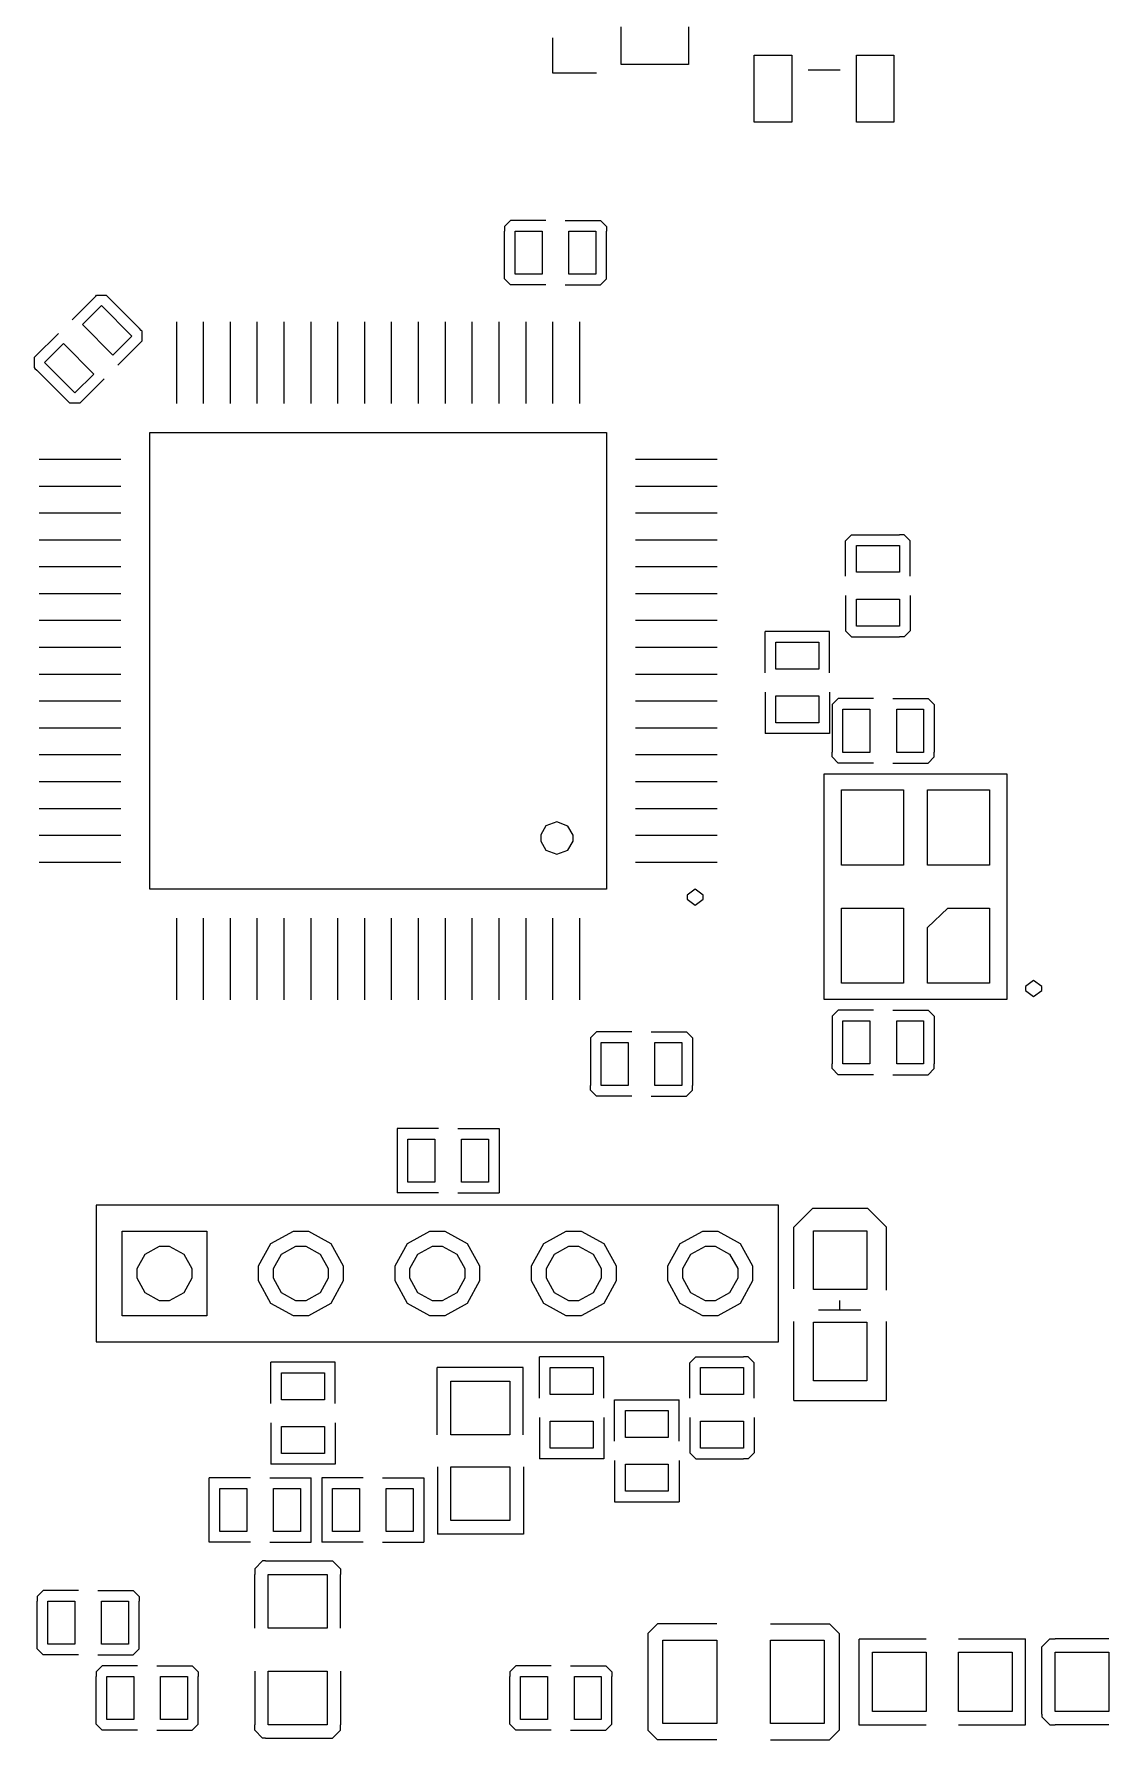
# Model space of a CAD drawing. Extents: x 0 to 132, y 0 to 98.
# Drawn here: x 69.04 to 89.05, y 20.35 to 52.1 of the extents above; entities that cross this region are included whole.
import ezdxf

# ---------------------------------------------------------------- set-up
doc = ezdxf.new("R2010")
doc.units = 0
doc.layers.get('0').update_dxf_attribs({"linetype": 'CONTINUOUS'})

msp = doc.modelspace()

# ---------------------------------------------------------------- linework, layer by layer
at = {"color": 0}
for p, q in [((79.9705, 51.5288), (79.9705, 52.2291)), ((81.2214, 52.2291), (81.2214, 51.5288)), ((78.6956, 51.369), (78.6956, 52.0277)), ((81.2214, 51.5288), (79.9705, 51.5288)), ((82.4466, 51.7042), (83.1465, 51.7042)), ((82.4466, 50.4543), (82.4466, 51.7042)), ((83.1465, 51.7042), (83.1465, 50.4543)), ((84.3456, 51.7042), (85.0456, 51.7042)), ((84.3456, 50.4543), (84.3456, 51.7042)), ((85.0456, 51.7042), (85.0456, 50.4543)), ((79.5115, 51.369), (78.6956, 51.369)), ((83.4457, 51.4283), (84.0465, 51.4283)), ((83.1465, 50.4543), (82.4466, 50.4543)), ((85.0456, 50.4543), (84.3456, 50.4543)), ((77.9074, 48.6283), (77.7956, 48.5165)), ((77.9459, 48.6283), (77.9074, 48.6283)), ((78.5661, 48.6283), (77.9459, 48.6283)), ((78.9259, 48.6283), (79.5457, 48.6283)), ((79.5457, 48.6283), (79.5831, 48.6283)), ((79.5831, 48.6283), (79.696, 48.5165)), ((77.7956, 48.5165), (77.7956, 48.478)), ((77.7956, 48.478), (77.7956, 48.4283)), ((77.7956, 47.6292), (77.7956, 48.4283)), ((77.9956, 48.4283), (78.4959, 48.4283)), ((77.9956, 47.6292), (77.9956, 48.4283)), ((78.4959, 48.4283), (78.4959, 47.6292)), ((78.9961, 48.4283), (79.4964, 48.4283)), ((78.9961, 47.6292), (78.9961, 48.4283)), ((79.4964, 48.4283), (79.4964, 47.6292)), ((79.696, 48.5165), (79.696, 48.478)), ((79.696, 48.478), (79.696, 48.4283)), ((79.696, 47.6292), (79.696, 48.4283)), ((77.7956, 47.5781), (77.7956, 47.6292)), ((78.4959, 47.6292), (77.9956, 47.6292)), ((79.4964, 47.6292), (78.9961, 47.6292)), ((79.696, 47.5781), (79.696, 47.6292)), ((77.7956, 47.541), (77.7956, 47.5781)), ((77.9074, 47.4278), (77.7956, 47.541)), ((77.9459, 47.4278), (77.9074, 47.4278)), ((78.5661, 47.4278), (77.9459, 47.4278)), ((78.9259, 47.4278), (79.5457, 47.4278)), ((79.5457, 47.4278), (79.5831, 47.4278)), ((79.5831, 47.4278), (79.696, 47.541)), ((79.696, 47.541), (79.696, 47.5781)), ((69.7495, 46.7801), (70.1876, 47.2186)), ((69.941, 46.688), (70.2938, 47.0422)), ((70.1876, 47.2186), (70.2014, 47.2338)), ((70.2014, 47.2338), (70.3848, 47.2338)), ((70.2938, 47.0422), (70.86, 46.4757)), ((70.3848, 47.2338), (70.4, 47.2186)), ((70.4, 47.2186), (70.4356, 47.1826)), ((70.4356, 47.1826), (71.0008, 46.6178)), ((70.5058, 46.1229), (69.941, 46.688)), ((71.6964, 45.2191), (71.6964, 46.7388)), ((72.1967, 45.2191), (72.1967, 46.7388)), ((72.6955, 45.2191), (72.6955, 46.7388)), ((73.1957, 45.2191), (73.1957, 46.7388)), ((73.696, 45.2191), (73.696, 46.7388)), ((74.1962, 45.2191), (74.1962, 46.7388)), ((74.6965, 45.2191), (74.6965, 46.7388)), ((75.1967, 45.2191), (75.1967, 46.7388)), ((75.6955, 45.2191), (75.6955, 46.7388)), ((76.1958, 45.2191), (76.1958, 46.7388)), ((76.696, 45.2191), (76.696, 46.7388)), ((77.1962, 45.2191), (77.1962, 46.7388)), ((77.6965, 45.2191), (77.6965, 46.7388)), ((78.1967, 45.2191), (78.1967, 46.7388)), ((78.6956, 45.2191), (78.6956, 46.7388)), ((79.1958, 45.2191), (79.1958, 46.7388)), ((69.4944, 46.5254), (69.0563, 46.0872)), ((70.86, 46.4757), (70.5058, 46.1229)), ((70.5982, 45.9313), (71.0364, 46.3695)), ((71.0364, 46.5818), (71.0008, 46.6178)), ((71.0501, 46.5681), (71.0364, 46.5818)), ((71.0364, 46.3695), (71.0501, 46.3846)), ((71.0501, 46.3846), (71.0501, 46.5681)), ((69.0563, 46.0872), (69.0411, 46.0735)), ((69.0411, 46.0735), (69.0411, 45.89)), ((69.2326, 45.9811), (69.5868, 46.3352)), ((69.5868, 46.3352), (70.153, 45.7687)), ((69.0411, 45.89), (69.0563, 45.8749)), ((69.0563, 45.8749), (69.0922, 45.8392)), ((69.0922, 45.8392), (69.657, 45.2741)), ((69.7988, 45.4159), (69.2326, 45.9811)), ((70.153, 45.7687), (69.7988, 45.4159)), ((70.3432, 45.6766), (69.905, 45.2381)), ((69.693, 45.2381), (69.657, 45.2741)), ((69.7068, 45.2243), (69.693, 45.2381)), ((69.8899, 45.2243), (69.7068, 45.2243)), ((69.905, 45.2381), (69.8899, 45.2243)), ((71.1962, 44.6786), (79.696, 44.6786)), ((71.1962, 36.1791), (71.1962, 44.6786)), ((79.696, 44.6786), (79.696, 36.1791)), ((70.6561, 44.1784), (69.1363, 44.1784)), ((81.7563, 44.1784), (80.2361, 44.1784)), ((70.6561, 43.6785), (69.1363, 43.6785)), ((81.7563, 43.6785), (80.2361, 43.6785)), ((70.6561, 43.1782), (69.1363, 43.1782)), ((81.7563, 43.1782), (80.2361, 43.1782)), ((70.6561, 42.678), (69.1363, 42.678)), ((81.7563, 42.678), (80.2361, 42.678)), ((84.1456, 42.6667), (84.2574, 42.7785)), ((84.1456, 42.6283), (84.1456, 42.6667)), ((84.1456, 42.0081), (84.1456, 42.6283)), ((84.2574, 42.7785), (84.2959, 42.7785)), ((84.2959, 42.7785), (84.347, 42.7785)), ((84.347, 42.7785), (85.1461, 42.7785)), ((84.347, 42.5785), (85.1461, 42.5785)), ((84.347, 42.0783), (84.347, 42.5785)), ((85.1958, 42.7785), (85.1461, 42.7785)), ((85.1461, 42.5785), (85.1461, 42.0783)), ((85.2329, 42.7785), (85.1958, 42.7785)), ((85.3461, 42.6667), (85.2329, 42.7785)), ((85.3461, 42.6283), (85.3461, 42.6667)), ((85.3461, 42.0081), (85.3461, 42.6283)), ((70.6561, 42.1792), (69.1363, 42.1792)), ((81.7563, 42.1792), (80.2361, 42.1792)), ((85.1461, 42.0783), (84.347, 42.0783)), ((70.6561, 41.6789), (69.1363, 41.6789)), ((81.7563, 41.6789), (80.2361, 41.6789)), ((84.1456, 41.6486), (84.1456, 41.0284)), ((85.3461, 41.6486), (85.3461, 41.0284)), ((84.347, 41.578), (85.1461, 41.578)), ((84.347, 41.0778), (84.347, 41.578)), ((85.1461, 41.578), (85.1461, 41.0778)), ((70.6561, 41.1787), (69.1363, 41.1787)), ((81.7563, 41.1787), (80.2361, 41.1787)), ((83.8468, 40.9773), (82.6463, 40.9773)), ((82.6463, 40.2086), (82.6463, 40.9773)), ((83.8468, 40.2086), (83.8468, 40.9773)), ((84.1456, 41.0284), (84.1456, 40.991)), ((84.1456, 40.991), (84.2574, 40.8781)), ((85.1461, 41.0778), (84.347, 41.0778)), ((85.3461, 40.991), (85.2329, 40.8781)), ((85.3461, 41.0284), (85.3461, 40.991)), ((70.6561, 40.6785), (69.1363, 40.6785)), ((81.7563, 40.6785), (80.2361, 40.6785)), ((82.8477, 40.7776), (83.6468, 40.7776)), ((82.8477, 40.2773), (82.8477, 40.7776)), ((83.6468, 40.7776), (83.6468, 40.2773)), ((84.2574, 40.8781), (84.2959, 40.8781)), ((84.2959, 40.8781), (84.347, 40.8781)), ((84.347, 40.8781), (85.1461, 40.8781)), ((85.1958, 40.8781), (85.1461, 40.8781)), ((85.2329, 40.8781), (85.1958, 40.8781)), ((70.6561, 40.1782), (69.1363, 40.1782)), ((81.7563, 40.1782), (80.2361, 40.1782)), ((83.6468, 40.2773), (82.8477, 40.2773)), ((82.6463, 39.8473), (82.6463, 39.0783)), ((82.8477, 39.7785), (83.6468, 39.7785)), ((82.8477, 39.2783), (82.8477, 39.7785)), ((83.6468, 39.7785), (83.6468, 39.2783)), ((83.8468, 39.8473), (83.8468, 39.0783)), ((84.008, 39.7288), (83.8962, 39.6173)), ((84.0465, 39.7288), (84.008, 39.7288)), ((84.6667, 39.7288), (84.0465, 39.7288)), ((85.0265, 39.7288), (85.6463, 39.7288)), ((85.6463, 39.7288), (85.6837, 39.7288)), ((85.6837, 39.7288), (85.7966, 39.6173)), ((70.6561, 39.678), (69.1363, 39.678)), ((81.7563, 39.678), (80.2361, 39.678)), ((83.8962, 39.6173), (83.8962, 39.5785)), ((83.8962, 39.5785), (83.8962, 39.5291)), ((83.8962, 39.5291), (83.8962, 38.7283)), ((84.0962, 39.5291), (84.5965, 39.5291)), ((84.0962, 38.7269), (84.0962, 39.5291)), ((84.5965, 39.5291), (84.5965, 38.7269)), ((85.0967, 39.5291), (85.5969, 39.5291)), ((85.0967, 38.7269), (85.0967, 39.5291)), ((85.5969, 39.5291), (85.5969, 38.7269)), ((85.7966, 39.6173), (85.7966, 39.5785)), ((85.7966, 39.5785), (85.7966, 39.5291)), ((85.7966, 39.5291), (85.7966, 38.7283)), ((70.6561, 39.1791), (69.1363, 39.1791)), ((81.7563, 39.1791), (80.2361, 39.1791)), ((83.8468, 39.0783), (82.6463, 39.0783)), ((83.6468, 39.2783), (82.8477, 39.2783)), ((70.6561, 38.6789), (69.1363, 38.6789)), ((81.7563, 38.6789), (80.2361, 38.6789)), ((83.8962, 38.6789), (83.8962, 38.7283)), ((83.8962, 38.6415), (83.8962, 38.6789)), ((84.008, 38.5286), (83.8962, 38.6415)), ((84.0465, 38.5286), (84.008, 38.5286)), ((84.6667, 38.5286), (84.0465, 38.5286)), ((84.5965, 38.7269), (84.0962, 38.7269)), ((85.0265, 38.5286), (85.6463, 38.5286)), ((85.5969, 38.7269), (85.0967, 38.7269)), ((85.6463, 38.5286), (85.6837, 38.5286)), ((85.6837, 38.5286), (85.7966, 38.6415)), ((85.7966, 38.6789), (85.7966, 38.7283)), ((85.7966, 38.6415), (85.7966, 38.6789)), ((70.6561, 38.1787), (69.1363, 38.1787)), ((81.7563, 38.1787), (80.2361, 38.1787)), ((83.7463, 38.3286), (87.1456, 38.3286)), ((83.7463, 34.1285), (83.7463, 38.3286)), ((87.1456, 38.3286), (87.1456, 34.1285)), ((84.0715, 38.0284), (85.2205, 38.0284)), ((84.0715, 36.6282), (84.0715, 38.0284)), ((85.2205, 38.0284), (85.2205, 36.6282)), ((85.6714, 38.0284), (86.8218, 38.0284)), ((85.6714, 36.6282), (85.6714, 38.0284)), ((86.8218, 38.0284), (86.8218, 36.6282)), ((70.6561, 37.6784), (69.1363, 37.6784)), ((81.7563, 37.6784), (80.2361, 37.6784)), ((70.6561, 37.1782), (69.1363, 37.1782)), ((78.5661, 37.3585), (78.4712, 37.1905)), ((78.4712, 37.1905), (78.4712, 37.1341)), ((78.7728, 37.4315), (78.5661, 37.3585)), ((78.9781, 37.356), (78.7728, 37.4315)), ((79.072, 37.1877), (78.9781, 37.356)), ((79.072, 37.1313), (79.072, 37.1877)), ((81.7563, 37.1782), (80.2361, 37.1782)), ((78.4712, 37.1285), (78.4712, 37.0734)), ((78.4712, 37.0734), (78.5661, 36.9051)), ((78.5661, 36.9051), (78.7728, 36.8321)), ((78.7728, 36.8321), (78.9781, 36.908)), ((78.9781, 36.908), (79.072, 37.0762)), ((79.072, 37.0762), (79.072, 37.1313)), ((70.6561, 36.678), (69.1363, 36.678)), ((81.7563, 36.678), (80.2361, 36.678)), ((85.2205, 36.6282), (84.0715, 36.6282)), ((86.8218, 36.6282), (85.6714, 36.6282)), ((79.696, 36.1791), (71.1962, 36.1791)), ((81.347, 36.1819), (81.1967, 36.0701)), ((81.1967, 36.0701), (81.1967, 36.0317)), ((81.1967, 36.0288), (81.1967, 35.9929)), ((81.1967, 35.9929), (81.347, 35.8814)), ((81.4973, 36.0687), (81.347, 36.1819)), ((81.347, 35.8814), (81.4973, 35.9929)), ((81.4973, 36.0303), (81.4973, 36.0687)), ((81.4973, 35.9929), (81.4973, 36.0303)), ((71.6964, 34.1188), (71.6964, 35.6387)), ((72.1967, 34.1188), (72.1967, 35.6387)), ((72.6955, 34.1188), (72.6955, 35.6387)), ((73.1957, 34.1188), (73.1957, 35.6387)), ((73.696, 34.1188), (73.696, 35.6387)), ((74.1962, 34.1188), (74.1962, 35.6387)), ((74.6965, 34.1188), (74.6965, 35.6387)), ((75.1967, 34.1188), (75.1967, 35.6387)), ((75.6955, 34.1188), (75.6955, 35.6387)), ((76.1958, 34.1188), (76.1958, 35.6387)), ((76.696, 34.1188), (76.696, 35.6387)), ((77.1962, 34.1188), (77.1962, 35.6387)), ((77.6965, 34.1188), (77.6965, 35.6387)), ((78.1967, 34.1188), (78.1967, 35.6387)), ((78.6956, 34.1188), (78.6956, 35.6387)), ((79.1958, 34.1188), (79.1958, 35.6387)), ((84.0715, 35.8292), (85.2205, 35.8292)), ((84.0715, 34.4289), (84.0715, 35.8292)), ((85.2205, 35.8292), (85.2205, 34.4289)), ((85.6714, 35.4665), (86.0503, 35.8292)), ((86.0503, 35.8292), (86.8218, 35.8292)), ((86.8218, 35.8292), (86.8218, 34.4289)), ((85.6714, 34.4289), (85.6714, 35.4665)), ((85.2205, 34.4289), (84.0715, 34.4289)), ((86.8218, 34.4289), (85.6714, 34.4289)), ((87.6459, 34.4813), (87.4959, 34.3697)), ((87.4959, 34.3697), (87.4959, 34.3311)), ((87.4959, 34.3283), (87.4959, 34.2925)), ((87.4959, 34.2925), (87.6459, 34.1809)), ((87.7962, 34.3683), (87.6459, 34.4813)), ((87.6459, 34.1809), (87.7962, 34.2925)), ((87.7962, 34.3297), (87.7962, 34.3683)), ((87.7962, 34.2925), (87.7962, 34.3297)), ((87.1456, 34.1285), (83.7463, 34.1285)), ((84.008, 33.9287), (83.8962, 33.8171)), ((83.8962, 33.8171), (83.8962, 33.7785)), ((83.8962, 33.7785), (83.8962, 33.7289)), ((83.8962, 33.7289), (83.8962, 32.9282)), ((84.0465, 33.9287), (84.008, 33.9287)), ((84.6667, 33.9287), (84.0465, 33.9287)), ((84.0962, 33.7289), (84.5965, 33.7289)), ((84.0962, 32.9282), (84.0962, 33.7289)), ((84.5965, 33.7289), (84.5965, 32.9282)), ((85.0265, 33.9287), (85.6463, 33.9287)), ((85.0967, 33.7289), (85.5969, 33.7289)), ((85.0967, 32.9282), (85.0967, 33.7289)), ((85.5969, 33.7289), (85.5969, 32.9282)), ((85.6463, 33.9287), (85.6837, 33.9287)), ((85.6837, 33.9287), (85.7966, 33.8171)), ((85.7966, 33.8171), (85.7966, 33.7785)), ((85.7966, 33.7785), (85.7966, 33.7289)), ((85.7966, 33.7289), (85.7966, 32.9282)), ((79.5073, 33.5291), (79.3958, 33.4174)), ((79.3958, 33.4174), (79.3958, 33.3788)), ((79.3958, 33.3788), (79.3958, 33.3279)), ((79.5457, 33.5291), (79.5073, 33.5291)), ((80.1659, 33.5291), (79.5457, 33.5291)), ((80.5258, 33.5291), (81.1459, 33.5291)), ((81.1459, 33.5291), (81.183, 33.5291)), ((81.183, 33.5291), (81.2959, 33.4174)), ((81.2959, 33.4174), (81.2959, 33.3788)), ((81.2959, 33.3788), (81.2959, 33.3279)), ((79.3958, 33.3279), (79.3958, 32.5286)), ((79.5969, 33.3279), (80.0957, 33.3279)), ((79.5969, 32.5272), (79.5969, 33.3279)), ((80.0957, 33.3279), (80.0957, 32.5272)), ((80.596, 33.3279), (81.0962, 33.3279)), ((80.596, 32.5272), (80.596, 33.3279)), ((81.0962, 33.3279), (81.0962, 32.5272)), ((81.2959, 33.3279), (81.2959, 32.5286)), ((83.8962, 32.8786), (83.8962, 32.9282)), ((83.8962, 32.8414), (83.8962, 32.8786)), ((84.008, 32.7284), (83.8962, 32.8414)), ((84.0465, 32.7284), (84.008, 32.7284)), ((84.6667, 32.7284), (84.0465, 32.7284)), ((84.5965, 32.9282), (84.0962, 32.9282)), ((85.0265, 32.7284), (85.6463, 32.7284)), ((85.5969, 32.9282), (85.0967, 32.9282)), ((85.6463, 32.7284), (85.6837, 32.7284)), ((85.6837, 32.7284), (85.7966, 32.8414)), ((85.7966, 32.8786), (85.7966, 32.9282)), ((85.7966, 32.8414), (85.7966, 32.8786)), ((79.3958, 32.479), (79.3958, 32.5286)), ((79.3958, 32.4418), (79.3958, 32.479)), ((79.5073, 32.3288), (79.3958, 32.4418)), ((80.0957, 32.5272), (79.5969, 32.5272)), ((81.0962, 32.5272), (80.596, 32.5272)), ((81.183, 32.3288), (81.2959, 32.4418)), ((81.2959, 32.479), (81.2959, 32.5286)), ((81.2959, 32.4418), (81.2959, 32.479)), ((79.5457, 32.3288), (79.5073, 32.3288)), ((80.1659, 32.3288), (79.5457, 32.3288)), ((80.5258, 32.3288), (81.1459, 32.3288)), ((81.1459, 32.3288), (81.183, 32.3288)), ((75.7975, 31.728), (75.7975, 30.5277)), ((76.5665, 31.728), (75.7975, 31.728)), ((75.9975, 31.5281), (76.4977, 31.5281)), ((75.9975, 30.7275), (75.9975, 31.5281)), ((76.4977, 31.5281), (76.4977, 30.7275)), ((76.9278, 31.728), (77.6965, 31.728)), ((76.998, 31.5281), (77.4968, 31.5281)), ((76.998, 30.7275), (76.998, 31.5281)), ((77.4968, 31.5281), (77.4968, 30.7275)), ((77.6965, 31.728), (77.6965, 30.5277)), ((76.5665, 30.5277), (75.7975, 30.5277)), ((76.4977, 30.7275), (75.9975, 30.7275)), ((76.9278, 30.5277), (77.6965, 30.5277)), ((77.4968, 30.7275), (76.998, 30.7275)), ((72.1018, 30.2989), (70.1957, 30.2989)), ((70.1957, 30.2989), (70.1957, 27.7592)), ((82.8957, 30.2989), (72.1018, 30.2989)), ((82.8957, 27.7592), (82.8957, 30.2989)), ((83.1825, 29.8897), (83.5381, 30.2452)), ((83.5381, 30.2452), (84.5538, 30.2452)), ((84.5538, 30.2452), (84.9094, 29.8897)), ((83.1825, 28.7459), (83.1825, 29.8897)), ((84.9094, 28.7211), (84.9094, 29.8897)), ((70.6797, 29.8166), (72.2535, 29.8166)), ((70.6797, 28.2415), (70.6797, 29.8166)), ((72.2535, 29.8166), (72.2535, 28.2415)), ((73.2194, 29.1689), (73.4494, 29.5865)), ((73.4494, 29.5865), (73.8671, 29.8166)), ((73.8671, 29.8166), (74.0061, 29.8166)), ((74.0061, 29.8166), (74.1454, 29.8166)), ((74.1454, 29.8166), (74.5628, 29.5865)), ((74.5628, 29.5865), (74.7945, 29.1689)), ((75.759, 29.1689), (75.989, 29.5865)), ((75.989, 29.5865), (76.4067, 29.8166)), ((76.4067, 29.8166), (76.5457, 29.8166)), ((76.5457, 29.8166), (76.6851, 29.8166)), ((76.6851, 29.8166), (77.1028, 29.5865)), ((77.1028, 29.5865), (77.3342, 29.1689)), ((78.2987, 29.1689), (78.529, 29.5865)), ((78.529, 29.5865), (78.9464, 29.8166)), ((78.9464, 29.8166), (79.0871, 29.8166)), ((79.0871, 29.8166), (79.2247, 29.8166)), ((79.2247, 29.8166), (79.6424, 29.5865)), ((79.6424, 29.5865), (79.8738, 29.1689)), ((80.8383, 29.1689), (81.0687, 29.5865)), ((81.0687, 29.5865), (81.486, 29.8166)), ((81.486, 29.8166), (81.6268, 29.8166)), ((81.6268, 29.8166), (81.7644, 29.8166)), ((81.7644, 29.8166), (82.1821, 29.5865)), ((82.1821, 29.5865), (82.4135, 29.1689)), ((83.5505, 29.8249), (84.5414, 29.8249)), ((83.5505, 28.7335), (83.5505, 29.8249)), ((84.5414, 29.8249), (84.5414, 28.7335)), ((73.2194, 29.0284), (73.2194, 29.1689)), ((73.2194, 28.8906), (73.2194, 29.0284)), ((73.4494, 28.473), (73.2194, 28.8906)), ((74.7945, 28.8906), (74.5628, 28.473)), ((74.7945, 29.1689), (74.7945, 29.0284)), ((74.7945, 29.0284), (74.7945, 28.8906)), ((75.759, 29.0284), (75.759, 29.1689)), ((75.759, 28.8906), (75.759, 29.0284)), ((75.989, 28.473), (75.759, 28.8906)), ((77.3342, 28.8906), (77.1028, 28.473)), ((77.3342, 29.1689), (77.3342, 29.0284)), ((77.3342, 29.0284), (77.3342, 28.8906)), ((78.2987, 29.0284), (78.2987, 29.1689)), ((78.2987, 28.8906), (78.2987, 29.0284)), ((78.529, 28.473), (78.2987, 28.8906)), ((79.8738, 28.8906), (79.6424, 28.473)), ((79.8738, 29.1689), (79.8738, 29.0284)), ((79.8738, 29.0284), (79.8738, 28.8906)), ((80.8383, 29.0284), (80.8383, 29.1689)), ((80.8383, 28.8906), (80.8383, 29.0284)), ((81.0687, 28.473), (80.8383, 28.8906)), ((82.4135, 28.8906), (82.1821, 28.473)), ((82.4135, 29.1689), (82.4135, 29.0284)), ((82.4135, 29.0284), (82.4135, 28.8906)), ((84.5414, 28.7335), (83.5505, 28.7335)), ((73.8671, 28.2415), (73.4494, 28.473)), ((74.5628, 28.473), (74.1454, 28.2415)), ((76.4067, 28.2415), (75.989, 28.473)), ((77.1028, 28.473), (76.6851, 28.2415)), ((78.9464, 28.2415), (78.529, 28.473)), ((79.6424, 28.473), (79.2247, 28.2415)), ((81.486, 28.2415), (81.0687, 28.473)), ((82.1821, 28.473), (81.7644, 28.2415)), ((83.6401, 28.3518), (84.4268, 28.3518)), ((84.0384, 28.3518), (84.0384, 28.5282)), ((72.2535, 28.2415), (70.6797, 28.2415)), ((74.0061, 28.2415), (73.8671, 28.2415)), ((74.1454, 28.2415), (74.0061, 28.2415)), ((76.5457, 28.2415), (76.4067, 28.2415)), ((76.6851, 28.2415), (76.5457, 28.2415)), ((79.0871, 28.2415), (78.9464, 28.2415)), ((79.2247, 28.2415), (79.0871, 28.2415)), ((81.6268, 28.2415), (81.486, 28.2415)), ((81.7644, 28.2415), (81.6268, 28.2415)), ((83.1825, 26.6637), (83.1825, 28.1368)), ((83.5505, 28.1244), (84.5414, 28.1244)), ((83.5505, 27.0302), (83.5505, 28.1244)), ((84.5414, 28.1244), (84.5414, 27.0302)), ((84.9094, 26.6637), (84.9094, 28.1368)), ((70.1957, 27.7592), (82.8957, 27.7592)), ((74.6471, 27.3789), (73.4466, 27.3789)), ((73.4466, 26.6085), (73.4466, 27.3789)), ((74.6471, 26.6085), (74.6471, 27.3789)), ((79.6466, 27.4781), (78.4461, 27.4781)), ((78.4461, 26.7077), (78.4461, 27.4781)), ((79.6466, 26.7077), (79.6466, 27.4781)), ((81.2465, 27.3665), (81.358, 27.4781)), ((81.2465, 27.3279), (81.2465, 27.3665)), ((81.2465, 26.7091), (81.2465, 27.3279)), ((81.358, 27.4781), (81.3964, 27.4781)), ((81.3964, 27.4781), (81.4462, 27.4781)), ((81.4462, 27.4781), (82.247, 27.4781)), ((82.2964, 27.4781), (82.247, 27.4781)), ((82.3337, 27.4781), (82.2964, 27.4781)), ((82.4466, 27.3665), (82.3337, 27.4781)), ((82.4466, 27.3279), (82.4466, 27.3665)), ((82.4466, 26.7091), (82.4466, 27.3279)), ((73.648, 27.1791), (74.447, 27.1791)), ((73.648, 26.6788), (73.648, 27.1791)), ((74.447, 27.1791), (74.447, 26.6788)), ((78.1459, 27.2783), (76.5457, 27.2783)), ((76.5457, 26.0284), (76.5457, 27.2783)), ((76.7955, 27.0275), (77.8965, 27.0275)), ((76.7955, 26.0284), (76.7955, 27.0275)), ((77.8965, 27.0275), (77.8965, 26.0284)), ((78.1459, 26.0284), (78.1459, 27.2783)), ((78.6462, 27.2783), (79.4452, 27.2783)), ((78.6462, 26.7781), (78.6462, 27.2783)), ((79.4452, 27.2783), (79.4452, 26.7781)), ((81.4462, 27.2783), (82.247, 27.2783)), ((81.4462, 26.7781), (81.4462, 27.2783)), ((82.247, 27.2783), (82.247, 26.7781)), ((84.5414, 27.0302), (83.5505, 27.0302)), ((74.447, 26.6788), (73.648, 26.6788)), ((79.4452, 26.7781), (78.6462, 26.7781)), ((79.8449, 26.6774), (81.045, 26.6774)), ((79.8449, 25.9071), (79.8449, 26.6774)), ((81.045, 25.9071), (81.045, 26.6774)), ((82.247, 26.7781), (81.4462, 26.7781)), ((80.046, 26.4776), (80.8454, 26.4776)), ((80.046, 25.9774), (80.046, 26.4776)), ((80.8454, 26.4776), (80.8454, 25.9774)), ((83.1825, 26.6637), (84.9094, 26.6637)), ((73.4466, 26.2489), (73.4466, 25.4786)), ((73.648, 26.1786), (74.447, 26.1786)), ((73.648, 25.6784), (73.648, 26.1786)), ((74.447, 26.1786), (74.447, 25.6784)), ((74.6471, 26.2489), (74.6471, 25.4786)), ((78.4461, 26.3481), (78.4461, 25.5778)), ((78.6462, 26.2778), (79.4452, 26.2778)), ((78.6462, 25.7776), (78.6462, 26.2778)), ((79.4452, 26.2778), (79.4452, 25.7776)), ((79.6466, 26.3481), (79.6466, 25.5778)), ((81.2465, 26.3481), (81.2465, 25.728)), ((81.4462, 26.2792), (82.247, 26.2792)), ((81.4462, 25.779), (81.4462, 26.2792)), ((82.247, 26.2792), (82.247, 25.779)), ((82.4466, 26.3481), (82.4466, 25.728)), ((77.8965, 26.0284), (76.7955, 26.0284)), ((79.4452, 25.7776), (78.6462, 25.7776)), ((80.8454, 25.9774), (80.046, 25.9774)), ((81.2465, 25.728), (81.2465, 25.6908)), ((82.247, 25.779), (81.4462, 25.779)), ((82.4466, 25.728), (82.4466, 25.6908)), ((74.6471, 25.4786), (73.4466, 25.4786)), ((74.447, 25.6784), (73.648, 25.6784)), ((76.5514, 25.4276), (76.5514, 24.1777)), ((76.7955, 25.4276), (77.8965, 25.4276)), ((76.7955, 24.4285), (76.7955, 25.4276)), ((77.8965, 25.4276), (77.8965, 24.4285)), ((78.1512, 25.4276), (78.1512, 24.1777)), ((79.6466, 25.5778), (78.4461, 25.5778)), ((79.8449, 25.5475), (79.8449, 24.7771)), ((80.046, 25.4772), (80.8454, 25.4772)), ((80.046, 24.9783), (80.046, 25.4772)), ((80.8454, 25.4772), (80.8454, 24.9783)), ((81.045, 25.5475), (81.045, 24.7771)), ((81.2465, 25.6908), (81.358, 25.5791)), ((81.358, 25.5791), (81.3964, 25.5791)), ((81.3964, 25.5791), (81.4462, 25.5791)), ((81.4462, 25.5791), (82.247, 25.5791)), ((82.2964, 25.5791), (82.247, 25.5791)), ((82.3337, 25.5791), (82.2964, 25.5791)), ((82.4466, 25.6908), (82.3337, 25.5791)), ((72.2976, 24.0275), (72.2976, 25.2277)), ((73.0677, 25.2277), (72.2976, 25.2277)), ((73.4275, 25.2277), (74.1976, 25.2277)), ((74.1976, 24.0275), (74.1976, 25.2277)), ((74.3948, 25.2277), (74.3948, 24.0275)), ((75.1649, 25.2277), (74.3948, 25.2277)), ((75.5248, 25.2277), (76.2953, 25.2277)), ((76.2953, 25.2277), (76.2953, 24.0275)), ((72.4972, 25.0279), (72.9975, 25.0279)), ((72.4972, 24.2273), (72.4972, 25.0279)), ((72.9975, 25.0279), (72.9975, 24.2273)), ((73.4977, 25.0279), (73.9965, 25.0279)), ((73.4977, 24.2273), (73.4977, 25.0279)), ((73.9965, 25.0279), (73.9965, 24.2273)), ((74.5945, 25.0279), (75.0947, 25.0279)), ((74.5945, 24.2273), (74.5945, 25.0279)), ((75.0947, 25.0279), (75.0947, 24.2273)), ((75.595, 25.0279), (76.0952, 25.0279)), ((75.595, 24.2273), (75.595, 25.0279)), ((76.0952, 25.0279), (76.0952, 24.2273)), ((79.8449, 24.7771), (81.045, 24.7771)), ((80.8454, 24.9783), (80.046, 24.9783)), ((72.9975, 24.2273), (72.4972, 24.2273)), ((73.9965, 24.2273), (73.4977, 24.2273)), ((75.0947, 24.2273), (74.5945, 24.2273)), ((76.0952, 24.2273), (75.595, 24.2273)), ((78.1512, 24.1777), (76.5514, 24.1777)), ((77.8965, 24.4285), (76.7955, 24.4285)), ((73.0677, 24.0275), (72.2976, 24.0275)), ((73.4275, 24.0275), (74.1976, 24.0275)), ((75.1649, 24.0275), (74.3948, 24.0275)), ((75.5248, 24.0275), (76.2953, 24.0275)), ((73.2952, 23.6788), (73.1464, 23.53)), ((73.1464, 23.53), (73.1464, 23.479)), ((73.346, 23.6788), (73.2952, 23.6788)), ((73.346, 23.6788), (74.5465, 23.6788)), ((74.5465, 23.6788), (74.5959, 23.6788)), ((74.5959, 23.6788), (74.7462, 23.53)), ((74.7462, 23.53), (74.7462, 23.479)), ((73.1464, 23.479), (73.1464, 23.428)), ((73.1464, 22.4289), (73.1464, 23.428)), ((73.3958, 23.428), (74.4968, 23.428)), ((73.3958, 22.4289), (73.3958, 23.428)), ((74.4968, 23.428), (74.4968, 22.4289)), ((74.7462, 23.479), (74.7462, 23.428)), ((74.7462, 22.4289), (74.7462, 23.428)), ((69.2079, 23.129), (69.0961, 23.0174)), ((69.0961, 23.0174), (69.0961, 22.9788)), ((69.0961, 22.9788), (69.0961, 22.9292)), ((69.0961, 22.1286), (69.0961, 22.9292)), ((69.2464, 23.129), (69.2079, 23.129)), ((69.8666, 23.129), (69.2464, 23.129)), ((69.2961, 22.9292), (69.7964, 22.9292)), ((69.2961, 22.1286), (69.2961, 22.9292)), ((69.7964, 22.9292), (69.7964, 22.1286)), ((70.2261, 23.129), (70.8462, 23.129)), ((70.2966, 22.9292), (70.7969, 22.9292)), ((70.2966, 22.1286), (70.2966, 22.9292)), ((70.7969, 22.9292), (70.7969, 22.1286)), ((70.8462, 23.129), (70.8836, 23.129)), ((70.8836, 23.129), (70.9965, 23.0174)), ((70.9965, 23.0174), (70.9965, 22.9788)), ((70.9965, 22.9788), (70.9965, 22.9292)), ((70.9965, 22.1286), (70.9965, 22.9292)), ((74.4968, 22.4289), (73.3958, 22.4289)), ((80.6468, 22.5089), (80.4665, 22.3284)), ((80.4665, 22.3284), (80.4665, 20.5286)), ((80.6965, 22.5089), (80.6468, 22.5089)), ((81.7467, 22.5089), (80.6965, 22.5089)), ((82.7458, 22.5089), (83.7957, 22.5089)), ((83.7957, 22.5089), (83.8468, 22.5089)), ((83.8468, 22.5089), (84.026, 22.3284)), ((84.026, 22.3284), (84.026, 20.5286)), ((86.2461, 22.2278), (87.4959, 22.2278)), ((87.4959, 20.6279), (87.4959, 22.2278)), ((87.7962, 22.0789), (87.945, 22.2291)), ((87.945, 22.2291), (87.9962, 22.2291)), ((87.9962, 22.2291), (88.0456, 22.2291)), ((89.0461, 22.2291), (88.0456, 22.2291)), ((69.0961, 22.0789), (69.0961, 22.1286)), ((69.0961, 22.0417), (69.0961, 22.0789)), ((69.2079, 21.9287), (69.0961, 22.0417)), ((69.2464, 21.9287), (69.2079, 21.9287)), ((69.8666, 21.9287), (69.2464, 21.9287)), ((69.7964, 22.1286), (69.2961, 22.1286)), ((70.2261, 21.9287), (70.8462, 21.9287)), ((70.7969, 22.1286), (70.2966, 22.1286)), ((70.8462, 21.9287), (70.8836, 21.9287)), ((70.8836, 21.9287), (70.9965, 22.0417)), ((70.9965, 22.0789), (70.9965, 22.1286)), ((70.9965, 22.0417), (70.9965, 22.0789)), ((80.7462, 22.203), (81.7467, 22.203)), ((80.7462, 20.654), (80.7462, 22.203)), ((81.7467, 22.203), (81.7467, 20.654)), ((82.7458, 22.203), (83.7463, 22.203)), ((82.7458, 20.654), (82.7458, 22.203)), ((83.7463, 22.203), (83.7463, 20.654)), ((85.6449, 22.2222), (84.395, 22.2222)), ((84.395, 20.6223), (84.395, 22.2222)), ((84.6459, 21.9783), (85.6463, 21.9783)), ((84.6459, 20.8773), (84.6459, 21.9783)), ((85.6463, 21.9783), (85.6463, 20.8773)), ((86.2461, 21.9783), (87.2465, 21.9783)), ((86.2461, 20.8773), (86.2461, 21.9783)), ((87.2465, 21.9783), (87.2465, 20.8773)), ((87.7962, 22.0279), (87.7962, 22.0789)), ((87.7962, 20.8291), (87.7962, 22.0279)), ((88.0456, 21.9783), (89.0461, 21.9783)), ((88.0456, 20.8787), (88.0456, 21.9783)), ((89.0461, 21.9783), (89.0461, 20.8787)), ((70.3076, 21.7289), (70.1957, 21.6173)), ((70.1957, 21.6173), (70.1957, 21.5787)), ((70.346, 21.7289), (70.3076, 21.7289)), ((70.9662, 21.7289), (70.346, 21.7289)), ((71.326, 21.7289), (71.9459, 21.7289)), ((71.9459, 21.7289), (71.9832, 21.7289)), ((71.9832, 21.7289), (72.0961, 21.6173)), ((72.0961, 21.6173), (72.0961, 21.5787)), ((73.1464, 21.6283), (73.1464, 20.6292)), ((73.3958, 21.6283), (74.4968, 21.6283)), ((73.3958, 20.6292), (73.3958, 21.6283)), ((74.4968, 21.6283), (74.4968, 20.6292)), ((74.7462, 21.6283), (74.7462, 20.6292)), ((78.008, 21.7289), (77.8965, 21.6173)), ((77.8965, 21.6173), (77.8965, 21.5787)), ((78.0464, 21.7289), (78.008, 21.7289)), ((78.6666, 21.7289), (78.0464, 21.7289)), ((79.0265, 21.7289), (79.6466, 21.7289)), ((79.6466, 21.7289), (79.6837, 21.7289)), ((79.6837, 21.7289), (79.7966, 21.6173)), ((79.7966, 21.6173), (79.7966, 21.5787)), ((70.1957, 21.5787), (70.1957, 21.5291)), ((70.1957, 20.7284), (70.1957, 21.5291)), ((70.3957, 21.5291), (70.896, 21.5291)), ((70.3957, 20.7284), (70.3957, 21.5291)), ((70.896, 21.5291), (70.896, 20.7284)), ((71.3962, 21.5291), (71.8965, 21.5291)), ((71.3962, 20.7284), (71.3962, 21.5291)), ((71.8965, 21.5291), (71.8965, 20.7284)), ((72.0961, 21.5787), (72.0961, 21.5291)), ((72.0961, 20.7284), (72.0961, 21.5291)), ((77.8965, 21.5787), (77.8965, 21.5291)), ((77.8965, 20.7284), (77.8965, 21.5291)), ((78.0962, 21.5291), (78.5964, 21.5291)), ((78.0962, 20.7284), (78.0962, 21.5291)), ((78.5964, 21.5291), (78.5964, 20.7284)), ((79.0967, 21.5291), (79.5969, 21.5291)), ((79.0967, 20.7284), (79.0967, 21.5291)), ((79.5969, 21.5291), (79.5969, 20.7284)), ((79.7966, 21.5787), (79.7966, 21.5291)), ((79.7966, 20.7284), (79.7966, 21.5291)), ((70.1957, 20.6788), (70.1957, 20.7284)), ((70.1957, 20.6416), (70.1957, 20.6788)), ((70.3076, 20.5286), (70.1957, 20.6416)), ((70.896, 20.7284), (70.3957, 20.7284)), ((71.8965, 20.7284), (71.3962, 20.7284)), ((71.9832, 20.5286), (72.0961, 20.6416)), ((72.0961, 20.6788), (72.0961, 20.7284)), ((72.0961, 20.6416), (72.0961, 20.6788)), ((77.8965, 20.6788), (77.8965, 20.7284)), ((77.8965, 20.6416), (77.8965, 20.6788)), ((78.008, 20.5286), (77.8965, 20.6416)), ((78.5964, 20.7284), (78.0962, 20.7284)), ((79.5969, 20.7284), (79.0967, 20.7284)), ((79.6837, 20.5286), (79.7966, 20.6416)), ((79.7966, 20.6788), (79.7966, 20.7284)), ((79.7966, 20.6416), (79.7966, 20.6788)), ((81.7467, 20.654), (80.7462, 20.654)), ((83.7463, 20.654), (82.7458, 20.654)), ((85.6463, 20.8773), (84.6459, 20.8773)), ((87.2465, 20.8773), (86.2461, 20.8773)), ((87.7962, 20.8291), (87.7962, 20.7794)), ((87.7962, 20.7794), (87.945, 20.6292)), ((89.0461, 20.8787), (88.0456, 20.8787)), ((70.346, 20.5286), (70.3076, 20.5286)), ((70.9662, 20.5286), (70.346, 20.5286)), ((71.326, 20.5286), (71.9459, 20.5286)), ((71.9459, 20.5286), (71.9832, 20.5286)), ((73.1464, 20.5782), (73.1464, 20.6292)), ((73.1464, 20.5286), (73.1464, 20.5782)), ((73.2952, 20.3784), (73.1464, 20.5286)), ((73.346, 20.3784), (73.2952, 20.3784)), ((73.346, 20.3784), (74.5465, 20.3784)), ((74.4968, 20.6292), (73.3958, 20.6292)), ((74.5465, 20.3784), (74.5959, 20.3784)), ((74.5959, 20.3784), (74.7462, 20.5286)), ((74.7462, 20.5782), (74.7462, 20.6292)), ((74.7462, 20.5286), (74.7462, 20.5782)), ((78.0464, 20.5286), (78.008, 20.5286)), ((78.6666, 20.5286), (78.0464, 20.5286)), ((79.0265, 20.5286), (79.6466, 20.5286)), ((79.6466, 20.5286), (79.6837, 20.5286)), ((80.6468, 20.3481), (80.4665, 20.5286)), ((80.6965, 20.3481), (80.6468, 20.3481)), ((81.7467, 20.3481), (80.6965, 20.3481)), ((82.7458, 20.3481), (83.7957, 20.3481)), ((83.7957, 20.3481), (83.8468, 20.3481)), ((83.8468, 20.3481), (84.026, 20.5286)), ((85.6449, 20.6223), (84.395, 20.6223)), ((86.2461, 20.6279), (87.4959, 20.6279)), ((87.945, 20.6292), (87.9962, 20.6292)), ((87.9962, 20.6292), (88.0456, 20.6292)), ((89.0461, 20.6292), (88.0456, 20.6292))]:
    msp.add_line(p, q, dxfattribs=at)
at = {"color": 7}
for p, q in [((71.1055, 29.3894), (71.3754, 29.5383)), ((71.3754, 29.5383), (71.4664, 29.5383)), ((71.4664, 29.5383), (71.556, 29.5383)), ((71.556, 29.5383), (71.8263, 29.3894)), ((73.6452, 29.3894), (73.9151, 29.5383)), ((73.9151, 29.5383), (74.0061, 29.5383)), ((74.0061, 29.5383), (74.0957, 29.5383)), ((74.0957, 29.5383), (74.3659, 29.3894)), ((76.1848, 29.3894), (76.4551, 29.5383)), ((76.4551, 29.5383), (76.5457, 29.5383)), ((76.5457, 29.5383), (76.6353, 29.5383)), ((76.6353, 29.5383), (76.907, 29.3894)), ((78.7259, 29.3894), (78.9961, 29.5383)), ((78.9961, 29.5383), (79.0871, 29.5383)), ((79.0871, 29.5383), (79.1767, 29.5383)), ((79.1767, 29.5383), (79.4466, 29.3894)), ((81.2655, 29.3894), (81.5358, 29.5383)), ((81.5358, 29.5383), (81.6268, 29.5383)), ((81.6268, 29.5383), (81.7164, 29.5383)), ((81.7164, 29.5383), (81.9863, 29.3894)), ((70.9567, 29.1193), (71.1055, 29.3894)), ((71.8263, 29.3894), (71.9762, 29.1193)), ((73.4963, 29.1193), (73.6452, 29.3894)), ((74.3659, 29.3894), (74.5162, 29.1193)), ((76.036, 29.1193), (76.1848, 29.3894)), ((76.907, 29.3894), (77.0572, 29.1193)), ((78.577, 29.1193), (78.7259, 29.3894)), ((79.4466, 29.3894), (79.5969, 29.1193)), ((81.117, 29.1193), (81.2655, 29.3894)), ((81.9863, 29.3894), (82.1365, 29.1193)), ((70.9567, 29.0284), (70.9567, 29.1193)), ((70.9567, 28.9388), (70.9567, 29.0284)), ((71.1055, 28.6687), (70.9567, 28.9388)), ((71.9762, 28.9388), (71.8263, 28.6687)), ((71.9762, 29.1193), (71.9762, 29.0284)), ((71.9762, 29.0284), (71.9762, 28.9388)), ((73.4963, 29.0284), (73.4963, 29.1193)), ((73.4963, 28.9388), (73.4963, 29.0284)), ((73.6452, 28.6687), (73.4963, 28.9388)), ((74.5162, 28.9388), (74.3659, 28.6687)), ((74.5162, 29.1193), (74.5162, 29.0284)), ((74.5162, 29.0284), (74.5162, 28.9388)), ((76.036, 29.0284), (76.036, 29.1193)), ((76.036, 28.9388), (76.036, 29.0284)), ((76.1848, 28.6687), (76.036, 28.9388)), ((77.0572, 28.9388), (76.907, 28.6687)), ((77.0572, 29.1193), (77.0572, 29.0284)), ((77.0572, 29.0284), (77.0572, 28.9388)), ((78.577, 29.0284), (78.577, 29.1193)), ((78.577, 28.9388), (78.577, 29.0284)), ((78.7259, 28.6687), (78.577, 28.9388)), ((79.5969, 28.9388), (79.4466, 28.6687)), ((79.5969, 29.1193), (79.5969, 29.0284)), ((79.5969, 29.0284), (79.5969, 28.9388)), ((81.117, 29.0284), (81.117, 29.1193)), ((81.117, 28.9388), (81.117, 29.0284)), ((81.2655, 28.6687), (81.117, 28.9388)), ((82.1365, 28.9388), (81.9863, 28.6687)), ((82.1365, 29.1193), (82.1365, 29.0284)), ((82.1365, 29.0284), (82.1365, 28.9388)), ((71.3754, 28.5185), (71.1055, 28.6687)), ((71.8263, 28.6687), (71.556, 28.5185)), ((73.9151, 28.5185), (73.6452, 28.6687)), ((74.3659, 28.6687), (74.0957, 28.5185)), ((76.4551, 28.5185), (76.1848, 28.6687)), ((76.907, 28.6687), (76.6353, 28.5185)), ((78.9961, 28.5185), (78.7259, 28.6687)), ((79.4466, 28.6687), (79.1767, 28.5185)), ((81.5358, 28.5185), (81.2655, 28.6687)), ((81.9863, 28.6687), (81.7164, 28.5185)), ((71.4664, 28.5185), (71.3754, 28.5185)), ((71.556, 28.5185), (71.4664, 28.5185)), ((74.0061, 28.5185), (73.9151, 28.5185)), ((74.0957, 28.5185), (74.0061, 28.5185)), ((76.5457, 28.5185), (76.4551, 28.5185)), ((76.6353, 28.5185), (76.5457, 28.5185)), ((79.0871, 28.5185), (78.9961, 28.5185)), ((79.1767, 28.5185), (79.0871, 28.5185)), ((81.6268, 28.5185), (81.5358, 28.5185)), ((81.7164, 28.5185), (81.6268, 28.5185))]:
    msp.add_line(p, q, dxfattribs=at)

doc.saveas('drawing.dxf')
